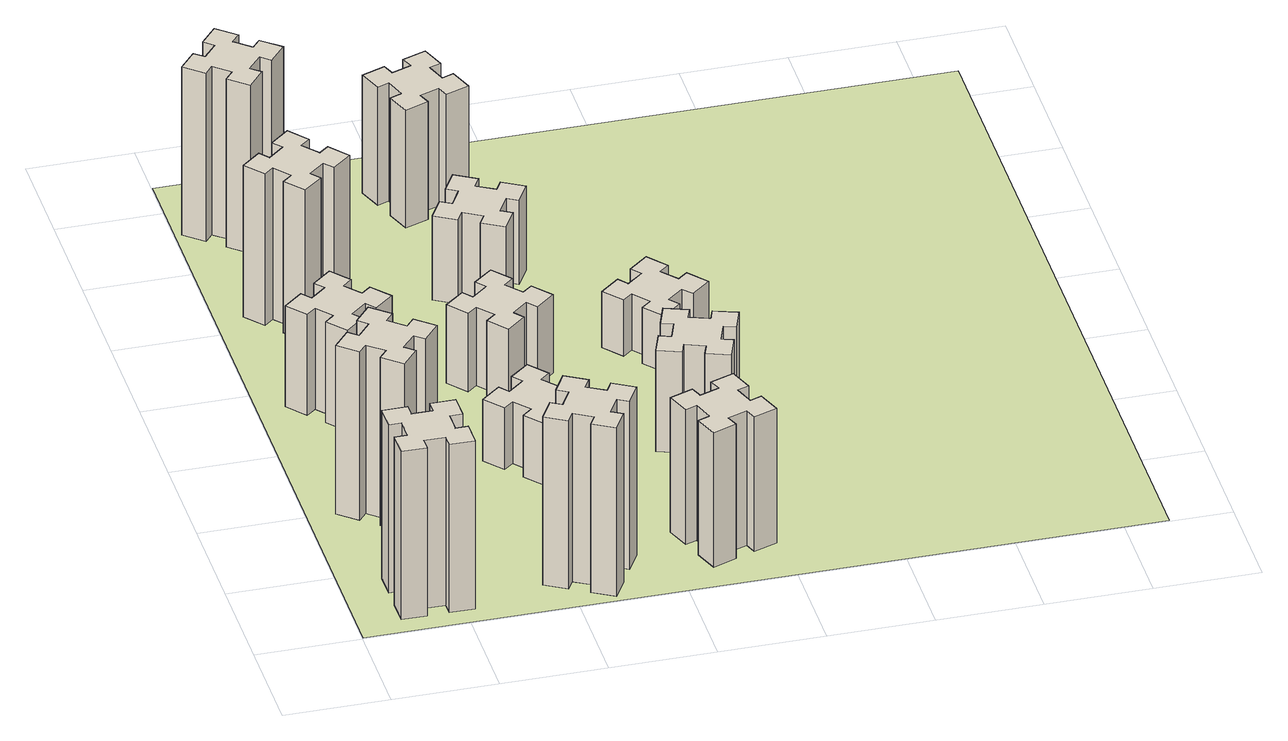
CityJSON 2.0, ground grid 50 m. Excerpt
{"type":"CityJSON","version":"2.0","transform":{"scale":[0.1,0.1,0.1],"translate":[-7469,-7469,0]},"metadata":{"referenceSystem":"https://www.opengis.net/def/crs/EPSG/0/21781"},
"CityObjects":{
"building1":{"type":"Building","attributes":{"class":"1000","function":"1000","usage":"1000","yearOfConstruction":2016,"roofType":"1000","measuredHeight":90,"storeysAboveGround":30,"storeysBelowGround":0},"geometry":[{"type":"Solid","lod":"1","boundaries":[[[[0,1,2,3,4,5,6,7,8,9,10,11,12,13,14,15,16,17,18,19]],[[17,16,20,21]],[[16,15,22,20]],[[15,14,23,22]],[[14,13,24,23]],[[13,12,25,24]],[[12,11,26,25]],[[11,10,27,26]],[[10,9,28,27]],[[9,8,29,28]],[[8,7,30,29]],[[7,6,31,30]],[[6,5,32,31]],[[5,4,33,32]],[[4,3,34,33]],[[3,2,35,34]],[[2,1,36,35]],[[1,0,37,36]],[[0,19,38,37]],[[19,18,39,38]],[[18,17,21,39]],[[24,25,26,27,28,29,30,31,32,33,34,35,36,37,38,39,21,20,22,23]]]]}]},
"building2":{"type":"Building","attributes":{"class":"1000","function":"1000","usage":"1000","yearOfConstruction":2016,"roofType":"1000","measuredHeight":90,"storeysAboveGround":30,"storeysBelowGround":0},"geometry":[{"type":"Solid","lod":"1","boundaries":[[[[40,41,42,43,44,45,46,47,48,49,50,51,52,53,54,55,56,57,58,59]],[[57,56,60,61]],[[56,55,62,60]],[[55,54,63,62]],[[54,53,64,63]],[[53,52,65,64]],[[52,51,66,65]],[[51,50,67,66]],[[50,49,68,67]],[[49,48,69,68]],[[48,47,70,69]],[[47,46,71,70]],[[46,45,72,71]],[[45,44,73,72]],[[44,43,74,73]],[[43,42,75,74]],[[42,41,76,75]],[[41,40,77,76]],[[40,59,78,77]],[[59,58,79,78]],[[58,57,61,79]],[[64,65,66,67,68,69,70,71,72,73,74,75,76,77,78,79,61,60,62,63]]]]}]},
"building3":{"type":"Building","attributes":{"class":"1000","function":"1000","usage":"1000","yearOfConstruction":2016,"roofType":"1000","measuredHeight":54,"storeysAboveGround":30,"storeysBelowGround":0},"geometry":[{"type":"Solid","lod":"1","boundaries":[[[[80,81,82,83,84,85,86,87,88,89,90,91,92,93,94,95,96,97,98,99]],[[97,96,100,101]],[[96,95,102,100]],[[95,94,103,102]],[[94,93,104,103]],[[93,92,105,104]],[[92,91,106,105]],[[91,90,107,106]],[[90,89,108,107]],[[89,88,109,108]],[[88,87,110,109]],[[87,86,111,110]],[[86,85,112,111]],[[85,84,113,112]],[[84,83,114,113]],[[83,82,115,114]],[[82,81,116,115]],[[81,80,117,116]],[[80,99,118,117]],[[99,98,119,118]],[[98,97,101,119]],[[104,105,106,107,108,109,110,111,112,113,114,115,116,117,118,119,101,100,102,103]]]]}]},
"building4":{"type":"Building","attributes":{"class":"1000","function":"1000","usage":"1000","yearOfConstruction":2016,"roofType":"1000","measuredHeight":81,"storeysAboveGround":30,"storeysBelowGround":0},"geometry":[{"type":"Solid","lod":"1","boundaries":[[[[120,121,122,123,124,125,126,127,128,129,130,131,132,133,134,135,136,137,138,139]],[[137,136,140,141]],[[136,135,142,140]],[[135,134,143,142]],[[134,133,144,143]],[[133,132,145,144]],[[132,131,146,145]],[[131,130,147,146]],[[130,129,148,147]],[[129,128,149,148]],[[128,127,150,149]],[[127,126,151,150]],[[126,125,152,151]],[[125,124,153,152]],[[124,123,154,153]],[[123,122,155,154]],[[122,121,156,155]],[[121,120,157,156]],[[120,139,158,157]],[[139,138,159,158]],[[138,137,141,159]],[[144,145,146,147,148,149,150,151,152,153,154,155,156,157,158,159,141,140,142,143]]]]}]},
"building5":{"type":"Building","attributes":{"class":"1000","function":"1000","usage":"1000","yearOfConstruction":2016,"roofType":"1000","measuredHeight":90,"storeysAboveGround":30,"storeysBelowGround":0},"geometry":[{"type":"Solid","lod":"1","boundaries":[[[[160,161,162,163,164,165,166,167,168,169,170,171,172,173,174,175,176,177,178,179]],[[177,176,180,181]],[[176,175,182,180]],[[175,174,183,182]],[[174,173,184,183]],[[173,172,185,184]],[[172,171,186,185]],[[171,170,187,186]],[[170,169,188,187]],[[169,168,189,188]],[[168,167,190,189]],[[167,166,191,190]],[[166,165,192,191]],[[165,164,193,192]],[[164,163,194,193]],[[163,162,195,194]],[[162,161,196,195]],[[161,160,197,196]],[[160,179,198,197]],[[179,178,199,198]],[[178,177,181,199]],[[184,185,186,187,188,189,190,191,192,193,194,195,196,197,198,199,181,180,182,183]]]]}]},
"building6":{"type":"Building","attributes":{"class":"1000","function":"1000","usage":"1000","yearOfConstruction":2016,"roofType":"1000","measuredHeight":90,"storeysAboveGround":30,"storeysBelowGround":0},"geometry":[{"type":"Solid","lod":"1","boundaries":[[[[200,201,202,203,204,205,206,207,208,209,210,211,212,213,214,215,216,217,218,219]],[[217,216,220,221]],[[216,215,222,220]],[[215,214,223,222]],[[214,213,224,223]],[[213,212,225,224]],[[212,211,226,225]],[[211,210,227,226]],[[210,209,228,227]],[[209,208,229,228]],[[208,207,230,229]],[[207,206,231,230]],[[206,205,232,231]],[[205,204,233,232]],[[204,203,234,233]],[[203,202,235,234]],[[202,201,236,235]],[[201,200,237,236]],[[200,219,238,237]],[[219,218,239,238]],[[218,217,221,239]],[[224,225,226,227,228,229,230,231,232,233,234,235,236,237,238,239,221,220,222,223]]]]}]},
"building7":{"type":"Building","attributes":{"class":"1000","function":"1000","usage":"1000","yearOfConstruction":2016,"roofType":"1000","measuredHeight":33,"storeysAboveGround":30,"storeysBelowGround":0},"geometry":[{"type":"Solid","lod":"1","boundaries":[[[[240,241,242,243,244,245,246,247,248,249,250,251,252,253,254,255,256,257,258,259]],[[257,256,260,261]],[[256,255,262,260]],[[255,254,263,262]],[[254,253,264,263]],[[253,252,265,264]],[[252,251,266,265]],[[251,250,267,266]],[[250,249,268,267]],[[249,248,269,268]],[[248,247,270,269]],[[247,246,271,270]],[[246,245,272,271]],[[245,244,273,272]],[[244,243,274,273]],[[243,242,275,274]],[[242,241,276,275]],[[241,240,277,276]],[[240,259,278,277]],[[259,258,279,278]],[[258,257,261,279]],[[264,265,266,267,268,269,270,271,272,273,274,275,276,277,278,279,261,260,262,263]]]]}]},
"building8":{"type":"Building","attributes":{"class":"1000","function":"1000","usage":"1000","yearOfConstruction":2016,"roofType":"1000","measuredHeight":42,"storeysAboveGround":30,"storeysBelowGround":0},"geometry":[{"type":"Solid","lod":"1","boundaries":[[[[280,281,282,283,284,285,286,287,288,289,290,291,292,293,294,295,296,297,298,299]],[[297,296,300,301]],[[296,295,302,300]],[[295,294,303,302]],[[294,293,304,303]],[[293,292,305,304]],[[292,291,306,305]],[[291,290,307,306]],[[290,289,308,307]],[[289,288,309,308]],[[288,287,310,309]],[[287,286,311,310]],[[286,285,312,311]],[[285,284,313,312]],[[284,283,314,313]],[[283,282,315,314]],[[282,281,316,315]],[[281,280,317,316]],[[280,299,318,317]],[[299,298,319,318]],[[298,297,301,319]],[[304,305,306,307,308,309,310,311,312,313,314,315,316,317,318,319,301,300,302,303]]]]}]},
"building9":{"type":"Building","attributes":{"class":"1000","function":"1000","usage":"1000","yearOfConstruction":2016,"roofType":"1000","measuredHeight":72,"storeysAboveGround":30,"storeysBelowGround":0},"geometry":[{"type":"Solid","lod":"1","boundaries":[[[[320,321,322,323,324,325,326,327,328,329,330,331,332,333,334,335,336,337,338,339]],[[337,336,340,341]],[[336,335,342,340]],[[335,334,343,342]],[[334,333,344,343]],[[333,332,345,344]],[[332,331,346,345]],[[331,330,347,346]],[[330,329,348,347]],[[329,328,349,348]],[[328,327,350,349]],[[327,326,351,350]],[[326,325,352,351]],[[325,324,353,352]],[[324,323,354,353]],[[323,322,355,354]],[[322,321,356,355]],[[321,320,357,356]],[[320,339,358,357]],[[339,338,359,358]],[[338,337,341,359]],[[344,345,346,347,348,349,350,351,352,353,354,355,356,357,358,359,341,340,342,343]]]]}]},
"building10":{"type":"Building","attributes":{"class":"1000","function":"1000","usage":"1000","yearOfConstruction":2016,"roofType":"1000","measuredHeight":45,"storeysAboveGround":30,"storeysBelowGround":0},"geometry":[{"type":"Solid","lod":"1","boundaries":[[[[360,361,362,363,364,365,366,367,368,369,370,371,372,373,374,375,376,377,378,379]],[[377,376,380,381]],[[376,375,382,380]],[[375,374,383,382]],[[374,373,384,383]],[[373,372,385,384]],[[372,371,386,385]],[[371,370,387,386]],[[370,369,388,387]],[[369,368,389,388]],[[368,367,390,389]],[[367,366,391,390]],[[366,365,392,391]],[[365,364,393,392]],[[364,363,394,393]],[[363,362,395,394]],[[362,361,396,395]],[[361,360,397,396]],[[360,379,398,397]],[[379,378,399,398]],[[378,377,381,399]],[[384,385,386,387,388,389,390,391,392,393,394,395,396,397,398,399,381,380,382,383]]]]}]},
"building11":{"type":"Building","attributes":{"class":"1000","function":"1000","usage":"1000","yearOfConstruction":2016,"roofType":"1000","measuredHeight":63,"storeysAboveGround":30,"storeysBelowGround":0},"geometry":[{"type":"Solid","lod":"1","boundaries":[[[[400,401,402,403,404,405,406,407,408,409,410,411,412,413,414,415,416,417,418,419]],[[417,416,420,421]],[[416,415,422,420]],[[415,414,423,422]],[[414,413,424,423]],[[413,412,425,424]],[[412,411,426,425]],[[411,410,427,426]],[[410,409,428,427]],[[409,408,429,428]],[[408,407,430,429]],[[407,406,431,430]],[[406,405,432,431]],[[405,404,433,432]],[[404,403,434,433]],[[403,402,435,434]],[[402,401,436,435]],[[401,400,437,436]],[[400,419,438,437]],[[419,418,439,438]],[[418,417,421,439]],[[424,425,426,427,428,429,430,431,432,433,434,435,436,437,438,439,421,420,422,423]]]]}]},
"building12":{"type":"Building","attributes":{"class":"1000","function":"1000","usage":"1000","yearOfConstruction":2016,"roofType":"1000","measuredHeight":54,"storeysAboveGround":30,"storeysBelowGround":0},"geometry":[{"type":"Solid","lod":"1","boundaries":[[[[440,441,442,443,444,445,446,447,448,449,450,451,452,453,454,455,456,457,458,459]],[[457,456,460,461]],[[456,455,462,460]],[[455,454,463,462]],[[454,453,464,463]],[[453,452,465,464]],[[452,451,466,465]],[[451,450,467,466]],[[450,449,468,467]],[[449,448,469,468]],[[448,447,470,469]],[[447,446,471,470]],[[446,445,472,471]],[[445,444,473,472]],[[444,443,474,473]],[[443,442,475,474]],[[442,441,476,475]],[[441,440,477,476]],[[440,459,478,477]],[[459,458,479,478]],[[458,457,461,479]],[[464,465,466,467,468,469,470,471,472,473,474,475,476,477,478,479,461,460,462,463]]]]}]},
"building13":{"type":"Building","attributes":{"class":"1000","function":"1000","usage":"1000","yearOfConstruction":2016,"roofType":"1000","measuredHeight":30,"storeysAboveGround":30,"storeysBelowGround":0},"geometry":[{"type":"Solid","lod":"1","boundaries":[[[[480,481,482,483,484,485,486,487,488,489,490,491,492,493,494,495,496,497,498,499]],[[497,496,500,501]],[[496,495,502,500]],[[495,494,503,502]],[[494,493,504,503]],[[493,492,505,504]],[[492,491,506,505]],[[491,490,507,506]],[[490,489,508,507]],[[489,488,509,508]],[[488,487,510,509]],[[487,486,511,510]],[[486,485,512,511]],[[485,484,513,512]],[[484,483,514,513]],[[483,482,515,514]],[[482,481,516,515]],[[481,480,517,516]],[[480,499,518,517]],[[499,498,519,518]],[[498,497,501,519]],[[504,505,506,507,508,509,510,511,512,513,514,515,516,517,518,519,501,500,502,503]]]]}]},
"landuse1":{"type":"LandUse","attributes":{"name":"plot1","function":"1010"},"geometry":[{"type":"MultiSurface","lod":"1","boundaries":[[[520,521,522,523]]]}]}
},
"vertices":[
[265,325,0],[265,225,0],[205,225,0],[205,105,0],[325,105,0],[325,165,0],[425,165,0],[425,105,0],[545,105,0],[545,225,0],[485,225,0],[485,325,0],[545,325,0],[545,445,0],[425,445,0],[425,385,0],[325,385,0],[325,445,0],[205,445,0],[205,325,0],[325,385,900],[325,445,900],[425,385,900],[425,445,900],[545,445,900],[545,325,900],[485,325,900],[485,225,900],[545,225,900],[545,105,900],[425,105,900],[425,165,900],[325,165,900],[325,105,900],[205,105,900],[205,225,900],[265,225,900],[265,325,900],[205,325,900],[205,445,900],
[484,1067,0],[408,1132,0],[446,1178,0],[354,1255,0],[277,1163,0],[323,1124,0],[259,1048,0],[213,1086,0],[136,994,0],[228,917,0],[266,963,0],[343,899,0],[304,853,0],[396,776,0],[473,868,0],[427,906,0],[492,983,0],[538,944,0],[615,1036,0],[523,1113,0],[492,983,900],[538,944,900],[427,906,900],[473,868,900],[396,776,900],[304,853,900],[343,899,900],[266,963,900],[228,917,900],[136,994,900],[213,1086,900],[259,1048,900],[323,1124,900],[277,1163,900],[354,1255,900],[446,1178,900],[408,1132,900],[484,1067,900],[523,1113,900],[615,1036,900],
[492,1888,0],[427,1964,0],[473,2003,0],[396,2095,0],[304,2018,0],[343,1972,0],[266,1907,0],[228,1953,0],[136,1876,0],[213,1784,0],[259,1823,0],[323,1746,0],[277,1708,0],[354,1616,0],[446,1693,0],[408,1739,0],[484,1803,0],[523,1757,0],[615,1834,0],[538,1926,0],[484,1803,540],[523,1757,540],[408,1739,540],[446,1693,540],[354,1616,540],[277,1708,540],[323,1746,540],[259,1823,540],[213,1784,540],[136,1876,540],[228,1953,540],[266,1907,540],[343,1972,540],[304,2018,540],[396,2095,540],[473,2003,540],[427,1964,540],[492,1888,540],[538,1926,540],[615,1834,540],
[343,2712,0],[266,2647,0],[228,2693,0],[136,2616,0],[213,2524,0],[259,2563,0],[323,2486,0],[277,2448,0],[354,2356,0],[446,2433,0],[408,2479,0],[484,2543,0],[523,2497,0],[615,2574,0],[538,2666,0],[492,2628,0],[427,2704,0],[473,2743,0],[396,2835,0],[304,2758,0],[427,2704,810],[473,2743,810],[492,2628,810],[538,2666,810],[615,2574,810],[523,2497,810],[484,2543,810],[408,2479,810],[446,2433,810],[354,2356,810],[277,2448,810],[323,2486,810],[259,2563,810],[213,2524,810],[136,2616,810],[228,2693,810],[266,2647,810],[343,2712,810],[304,2758,810],[396,2835,810],
[1214,346,0],[1127,396,0],[1157,448,0],[1053,508,0],[993,404,0],[1045,374,0],[995,287,0],[943,317,0],[883,213,0],[987,153,0],[1017,205,0],[1104,155,0],[1074,103,0],[1178,43,0],[1238,147,0],[1186,177,0],[1236,264,0],[1288,234,0],[1348,338,0],[1244,398,0],[1236,264,900],[1288,234,900],[1186,177,900],[1238,147,900],[1178,43,900],[1074,103,900],[1104,155,900],[1017,205,900],[987,153,900],[883,213,900],[943,317,900],[995,287,900],[1045,374,900],[993,404,900],[1053,508,900],[1157,448,900],[1127,396,900],[1214,346,900],[1244,398,900],[1348,338,900],
[384,3387,0],[308,3452,0],[346,3498,0],[254,3575,0],[177,3483,0],[223,3444,0],[159,3368,0],[113,3406,0],[36,3314,0],[128,3237,0],[166,3283,0],[243,3219,0],[204,3173,0],[296,3096,0],[373,3188,0],[327,3226,0],[392,3303,0],[438,3264,0],[515,3356,0],[423,3433,0],[392,3303,900],[438,3264,900],[327,3226,900],[373,3188,900],[296,3096,900],[204,3173,900],[243,3219,900],[166,3283,900],[128,3237,900],[36,3314,900],[113,3406,900],[159,3368,900],[223,3444,900],[177,3483,900],[254,3575,900],[346,3498,900],[308,3452,900],[384,3387,900],[423,3433,900],[515,3356,900],
[1083,1332,0],[1006,1267,0],[968,1313,0],[876,1236,0],[953,1144,0],[999,1183,0],[1063,1106,0],[1017,1068,0],[1094,976,0],[1186,1053,0],[1148,1099,0],[1224,1163,0],[1263,1117,0],[1355,1194,0],[1278,1286,0],[1232,1248,0],[1167,1324,0],[1213,1363,0],[1136,1455,0],[1044,1378,0],[1167,1324,330],[1213,1363,330],[1232,1248,330],[1278,1286,330],[1355,1194,330],[1263,1117,330],[1224,1163,330],[1148,1099,330],[1186,1053,330],[1094,976,330],[1017,1068,330],[1063,1106,330],[999,1183,330],[953,1144,330],[876,1236,330],[968,1313,330],[1006,1267,330],[1083,1332,330],[1044,1378,330],[1136,1455,330],
[1083,1972,0],[1006,1907,0],[968,1953,0],[876,1876,0],[953,1784,0],[999,1823,0],[1063,1746,0],[1017,1708,0],[1094,1616,0],[1186,1693,0],[1148,1739,0],[1224,1803,0],[1263,1757,0],[1355,1834,0],[1278,1926,0],[1232,1888,0],[1167,1964,0],[1213,2003,0],[1136,2095,0],[1044,2018,0],[1167,1964,420],[1213,2003,420],[1232,1888,420],[1278,1926,420],[1355,1834,420],[1263,1757,420],[1224,1803,420],[1148,1739,420],[1186,1693,420],[1094,1616,420],[1017,1708,420],[1063,1746,420],[999,1823,420],[953,1784,420],[876,1876,420],[968,1953,420],[1006,1907,420],[1083,1972,420],[1044,2018,420],[1136,2095,420],
[1765,496,0],[1671,462,0],[1650,518,0],[1537,477,0],[1579,364,0],[1635,385,0],[1669,291,0],[1613,270,0],[1654,157,0],[1767,199,0],[1746,255,0],[1840,289,0],[1860,233,0],[1973,274,0],[1932,387,0],[1876,366,0],[1842,460,0],[1898,480,0],[1857,593,0],[1744,552,0],[1842,460,720],[1898,480,720],[1876,366,720],[1932,387,720],[1973,274,720],[1860,233,720],[1840,289,720],[1746,255,720],[1767,199,720],[1654,157,720],[1613,270,720],[1669,291,720],[1635,385,720],[1579,364,720],[1537,477,720],[1650,518,720],[1671,462,720],[1765,496,720],[1744,552,720],[1857,593,720],
[1117,2525,0],[1204,2475,0],[1174,2423,0],[1278,2363,0],[1338,2467,0],[1286,2497,0],[1336,2584,0],[1388,2554,0],[1448,2658,0],[1344,2718,0],[1314,2666,0],[1227,2716,0],[1257,2768,0],[1153,2828,0],[1093,2724,0],[1145,2694,0],[1095,2607,0],[1043,2637,0],[983,2533,0],[1087,2473,0],[1095,2607,450],[1043,2637,450],[1145,2694,450],[1093,2724,450],[1153,2828,450],[1257,2768,450],[1227,2716,450],[1314,2666,450],[1344,2718,450],[1448,2658,450],[1388,2554,450],[1336,2584,450],[1286,2497,450],[1338,2467,450],[1278,2363,450],[1174,2423,450],[1204,2475,450],[1117,2525,450],[1087,2473,450],[983,2533,450],
[1125,3456,0],[1031,3422,0],[1010,3478,0],[897,3437,0],[939,3324,0],[995,3345,0],[1029,3251,0],[973,3230,0],[1014,3117,0],[1127,3159,0],[1106,3215,0],[1200,3249,0],[1220,3193,0],[1333,3234,0],[1292,3347,0],[1236,3326,0],[1202,3420,0],[1258,3440,0],[1217,3553,0],[1104,3512,0],[1202,3420,630],[1258,3440,630],[1236,3326,630],[1292,3347,630],[1333,3234,630],[1220,3193,630],[1200,3249,630],[1106,3215,630],[1127,3159,630],[1014,3117,630],[973,3230,630],[1029,3251,630],[995,3345,630],[939,3324,630],[897,3437,630],[1010,3478,630],[1031,3422,630],[1125,3456,630],[1104,3512,630],[1217,3553,630],
[1769,1300,0],[1735,1206,0],[1679,1227,0],[1637,1114,0],[1750,1073,0],[1771,1129,0],[1865,1095,0],[1844,1039,0],[1957,997,0],[1998,1110,0],[1942,1131,0],[1976,1225,0],[2032,1204,0],[2073,1317,0],[1960,1358,0],[1940,1302,0],[1846,1336,0],[1867,1392,0],[1754,1433,0],[1713,1320,0],[1846,1336,540],[1867,1392,540],[1940,1302,540],[1960,1358,540],[2073,1317,540],[2032,1204,540],[1976,1225,540],[1942,1131,540],[1998,1110,540],[1957,997,540],[1844,1039,540],[1865,1095,540],[1771,1129,540],[1750,1073,540],[1637,1114,540],[1679,1227,540],[1735,1206,540],[1769,1300,540],[1713,1320,540],[1754,1433,540],
[1972,1988,0],[1907,2064,0],[1953,2103,0],[1876,2195,0],[1784,2118,0],[1823,2072,0],[1746,2007,0],[1708,2053,0],[1616,1976,0],[1693,1884,0],[1739,1923,0],[1803,1846,0],[1757,1808,0],[1834,1716,0],[1926,1793,0],[1888,1839,0],[1964,1903,0],[2003,1857,0],[2095,1934,0],[2018,2026,0],[1964,1903,300],[2003,1857,300],[1888,1839,300],[1926,1793,300],[1834,1716,300],[1757,1808,300],[1803,1846,300],[1739,1923,300],[1693,1884,300],[1616,1976,300],[1708,2053,300],[1746,2007,300],[1823,2072,300],[1784,2118,300],[1876,2195,300],[1953,2103,300],[1907,2064,300],[1972,1988,300],[2018,2026,300],[2095,1934,300],
[5,3705,0],[3705,3705,0],[3705,5,0],[5,5,0]
]}
